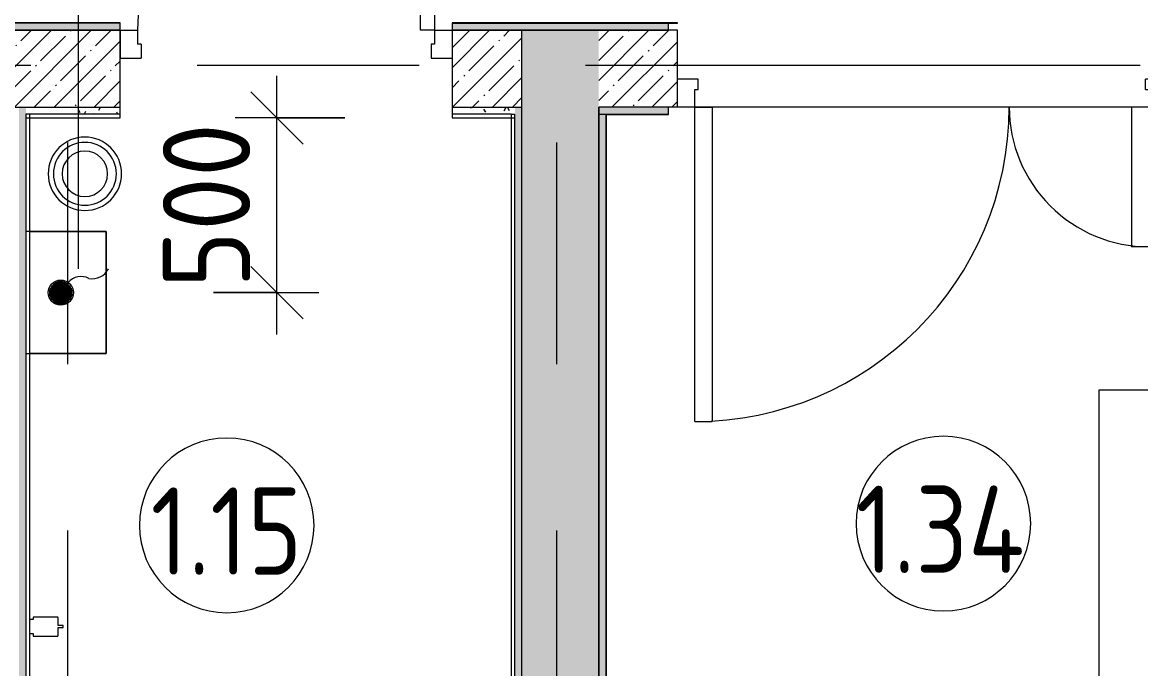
# Model space of a CAD drawing. Header units: millimetres. Extents: x 35881 to 234190, y -8553 to 29063.
# Drawn here: x 70430 to 73631, y 6072 to 7923 of the extents above; entities that cross this region are included whole.
import ezdxf

# ---------------------------------------------------------------- set-up
doc = ezdxf.new("R2010")
doc.units = ezdxf.units.MM
doc.linetypes.add('Осевая', pattern=[3175, 635, -476.25, 1587.5, -476.25])
for name, color, linetype, lineweight in [('A-ANNO-DIMS', 7, 'Continuous', 9), ('A-ANNO-DIMS-100', 7, 'Continuous', 9), ('A-AREA-IDEN', 7, 'Continuous', 9), ('A-DETL-GENF', 7, 'Continuous', 9), ('A-DOOR', 7, 'Continuous', 9), ('A-DOOR-1', 7, 'Continuous', 13), ('A-DOOR-FRAM', 7, 'Continuous', 13), ('A-GENM', 7, 'Continuous', 9), ('A-WALL', 7, 'Continuous', 9), ('E-ELEC-FIXT-IDEN', 7, 'Continuous', 9), ('I-WALL', 7, 'Continuous', 9), ('P-SANR-FIXT', 7, 'Continuous', 9), ('S-STRS-MBND', 7, 'Continuous', 9), ('Оси-2', 7, 'Осевая', 9), ('Электрические приборы', 7, 'Continuous', 9)]:
    doc.layers.add(name, color=color, linetype=linetype, lineweight=lineweight)
for name, color, linetype, lineweight, true_color in [('A-WALL-1', 7, 'Continuous', 9, 0x3c3c3c), ('A-WALL-FNSH-1', 7, 'Continuous', 9, 0x3c3c3c), ('I-FURN-1', 7, 'Continuous', 9, 0xf0f0f0)]:
    doc.layers.add(name, color=color, linetype=linetype, lineweight=lineweight, true_color=true_color)
doc.styles.add('GOST Common_1', font='GOST_Common.ttf', dxfattribs={"width": 0.9, "height": 250})
doc.styles.add('ISOCPEUR', font='isocpeur.ttf', dxfattribs={"width": 0.9, "height": 250})
doc.dimstyles.new('ISO-2_5_0_9К_БОЛЬШОЙ', dxfattribs={"dimscale": 304.8, "dimtxt": 248.995294, "dimasz": 0.492126, "dimexe": 0.393701, "dimexo": 0.984252, "dimgap": 0, "dimtad": 1, "dimdec": 0, "dimrnd": 10, "dimzin": 0, "dimdsep": 46, "dimtxsty": 'ISOCPEUR', "dimblk1": 'OBLIQUE', "dimblk2": 'OBLIQUE', "dimsah": 1, "dimcen": 0.09, "dimdle": 0.393701, "dimazin": 0, "dimtfac": 1, "dimtdec": 4, "dimtix": 1, "dimtmove": 0, "dimatfit": 3, "dimfxl": 1, "dimtvp": 1, "dimtolj": 1, "dimtzin": 0, "dimarcsym": 2})
pattern_1 = [(45, (0, 0), (-57.02463, 57.02463), []), (45, (57.025, 0), (-57.02463, 57.02463), [100.806, -20.161, 3.353, -16.808])]
pattern_2 = [(0, (0, 0), (121.92, 30.48), [10.058, -81.382, 10.058, -81.382, -487.68]), (0, (0, 0), (121.92, 30.48), [-182.88, 10.058, -172.822, 10.058, -81.382, -213.36]), (0, (0, 0), (121.92, 30.48), [-457.2, 10.058, -50.902, 10.058, -142.342]), (120, (45.72, 15.24), (-87.356454, 90.345817), [10.058, -81.382, 10.058, -81.382, -487.68]), (120, (45.72, 15.24), (-87.356454, 90.345817), [-182.88, 10.058, -172.822, 10.058, -81.382, -213.36]), (120, (45.72, 15.24), (-87.356454, 90.345817), [-457.2, 10.058, -50.902, 10.058, -142.342]), (240, (60.96, 76.2), (-34.563546, -120.825817), [10.058, -81.382, 10.058, -81.382, -487.68]), (240, (60.96, 76.2), (-34.563546, -120.825817), [-182.88, 10.058, -172.822, 10.058, -81.382, -213.36]), (240, (60.96, 76.2), (-34.563546, -120.825817), [-457.2, 10.058, -50.902, 10.058, -142.342])]

# ---------------------------------------------------------------- blocks, each defined once
blk = doc.blocks.new('110_Дверь_СКБ_2Ст - Д-1_л_Лестничная клетка EIS60 2-32142534-План размещения напольных электротехнических лючков и розеток 1 этажа в осях 12-23')
at = {"layer": 'A-DOOR'}
for centre, radius, start, end in [((662.5, 110), 900, 90, 180), ((-637.5, 110), 400, 360, 90)]:
    blk.add_arc(centre, radius, start, end, dxfattribs=at)
at = {"layer": 'A-DOOR-1'}
for p, q in [((662.5, 1010), (612.5, 1010)), ((612.5, 110), (612.5, 1010)), ((662.5, 1010), (662.5, 110)), ((-637.5, 510), (-587.5, 510)), ((-637.5, 510), (-637.5, 110)), ((-587.5, 110), (-587.5, 510)), ((-637.5, 110), (-587.5, 110)), ((662.5, 110), (612.5, 110))]:
    blk.add_line(p, q, dxfattribs=at)
at = {"layer": 'A-DOOR-FRAM'}
for p, q in [((-687.5, 110), (-687.5, 30)), ((-687.5, 110), (-637.5, 110)), ((-637.5, 110), (-637.5, 60)), ((662.5, 110), (662.5, 60)), ((662.5, 110), (712.5, 110)), ((712.5, 110), (712.5, 30)), ((-627.5, 60), (-637.5, 60)), ((-627.5, 60), (-627.5, 30)), ((652.5, 60), (652.5, 30)), ((662.5, 60), (652.5, 60)), ((-687.5, 30), (-627.5, 30)), ((652.5, 30), (712.5, 30))]:
    blk.add_line(p, q, dxfattribs=at)
blk = doc.blocks.new('110_Дверь_СКБ_1Ст_Внутренняя1 - Д-7_л__950x2100h_Туалет-21784696-План размещения напольных электротехнических лючков и розеток 1 этажа в осях 12-23')
at = {"layer": 'A-DOOR'}
blk.add_arc((437.5, 110), 850, 90, 180, dxfattribs=at)
at = {"layer": 'A-DOOR-1'}
for p, q in [((437.5, 960), (397.5, 960)), ((397.5, 110), (397.5, 960)), ((437.5, 960), (437.5, 110)), ((437.5, 110), (397.5, 110))]:
    blk.add_line(p, q, dxfattribs=at)
at = {"layer": 'A-DOOR-FRAM'}
for p, q in [((-462.5, 110), (-462.5, 30)), ((-462.5, 110), (-412.5, 110)), ((-412.5, 110), (-412.5, 70)), ((437.5, 110), (437.5, 70)), ((437.5, 110), (487.5, 110)), ((487.5, 110), (487.5, 30)), ((-402.5, 70), (-412.5, 70)), ((-402.5, 70), (-402.5, 30)), ((427.5, 70), (427.5, 30)), ((437.5, 70), (427.5, 70)), ((-462.5, 30), (-402.5, 30)), ((427.5, 30), (487.5, 30))]:
    blk.add_line(p, q, dxfattribs=at)
blk = doc.blocks.new('Блок Розеток и Выключателей - Блок Розеток и Выключателей_SK3-27368973-План размещения напольных электротехнических лючков и розеток 1 этажа в осях 12-23')
at = {"layer": 'A-DETL-GENF'}
for p, q in [((-33.6, -92.8), (-33.6, -107.2)), ((-31.2, -88), (-31.2, -112)), ((-28.8, -83.2), (-28.8, -116.8)), ((-26.4, -80.8), (-26.4, -119.2)), ((-24, -78.4), (-24, -121.6)), ((-21.6, -76), (-21.6, -124)), ((-19.2, -73.6), (-19.2, -126.4)), ((-16.8, -71.2), (-16.8, -128.8)), ((-14.4, -71.2), (-14.4, -128.8)), ((-12, -68.8), (-12, -131.2)), ((-9.6, -68.8), (-9.6, -131.2)), ((-7.2, -66.4), (-7.2, -133.6)), ((-4.8, -66.4), (-4.8, -133.6)), ((-2.4, -66.4), (-2.4, -133.6)), ((0, -66.4), (0, -133.6)), ((2.4, -66.4), (2.4, -133.6)), ((4.8, -66.4), (4.8, -133.6)), ((7.2, -66.4), (7.2, -133.6)), ((9.6, -68.8), (9.6, -131.2)), ((12, -68.8), (12, -131.2)), ((14.4, -71.2), (14.4, -128.8)), ((16.8, -71.2), (16.8, -128.8)), ((19.2, -73.6), (19.2, -126.4)), ((21.6, -76), (21.6, -124)), ((24, -78.4), (24, -121.6)), ((26.4, -80.8), (26.4, -119.2)), ((28.8, -83.2), (28.8, -116.8)), ((31.2, -88), (31.2, -112)), ((33.6, -92.8), (33.6, -107.2))]:
    blk.add_line(p, q, dxfattribs=at)
blk.add_circle((0, -100), 36, dxfattribs=at)
for centre, radius, start, end in [((-2.1, -158.1), 48.1, 332.5065, 49.9886), ((91.1, -190.4), 51.5, 168.6656, 243.8652)]:
    blk.add_arc(centre, radius, start, end, dxfattribs=at)
blk = doc.blocks.new('TOY_Диспансер мыло - Дозатор Elegance new 11654 019001 хром-30593950-План размещения напольных электротехнических лючков и розеток 1 этажа в осях 12-23')
at = {"layer": 'A-GENM'}
for p, q in [((127.9, 101.6), (122.2, 101.6)), ((122.2, 101.6), (122.2, 86.7)), ((127.9, 86.7), (127.9, 101.6)), ((97.5, 84.7), (97.5, 17)), ((122.2, 86.7), (99.5, 86.7)), ((150.5, 86.7), (127.9, 86.7)), ((152.5, 17), (152.5, 84.7)), ((99.5, 15), (105, 15)), ((105, 15), (105, 5.5)), ((145, 5.5), (145, 15)), ((145, 15), (150.5, 15))]:
    blk.add_line(p, q, dxfattribs=at)
for centre, start, end in [((99.5, 84.7), 90, 180), ((150.5, 84.7), 360, 90), ((99.5, 17), 180, 270), ((150.5, 17), 270, 360)]:
    blk.add_arc(centre, 2, start, end, dxfattribs=at)
blk = doc.blocks.new('мусорная корзина - Round_ Metal-30590745-План размещения напольных электротехнических лючков и розеток 1 этажа в осях 12-23')
at = {"layer": 'P-SANR-FIXT'}
for radius, start, end in [(105, 0, 180), (90, 360, 180), (65, 0, 180), (105, 180, 360), (90, 180, 360), (65, 180, 360)]:
    blk.add_arc((0, 0), radius, start, end, dxfattribs=at)
blk = doc.blocks.new('Марка_Помещения - Номер-25198446-План размещения напольных электротехнических лючков и розеток 1 этажа в осях 12-23')
at = {"layer": 'A-AREA-IDEN'}
for start, end in [(360, 180), (180, 360)]:
    blk.add_arc((0, 0), 2.5, start, end, dxfattribs=at)
blk = doc.blocks.new('DIMBLOCK64-План размещения напольных электротехнических лючков и розеток 1 этажа в осях 12-23')
at = {"layer": 'A-ANNO-DIMS-100'}
for p, q in [((71158.7, 7028.8), (71158.7, 7769)), ((71352.7, 7649), (71038.7, 7649)), ((71158.7, 7649), (71352.7, 7649)), ((70976.7, 7148.8), (71278.7, 7148.8)), ((71158.7, 7148.8), (70976.7, 7148.8))]:
    blk.add_line(p, q, dxfattribs=at)
at = {"layer": 'A-ANNO-DIMS-100', "lineweight": 20}
for p, q in [((71158.7, 7649), (71083.7, 7724)), ((71158.7, 7649), (71233.7, 7574)), ((71158.7, 7148.8), (71083.7, 7223.8)), ((71158.7, 7148.8), (71233.7, 7073.8))]:
    blk.add_line(p, q, dxfattribs=at)
at = {"layer": 'A-ANNO-DIMS-100', "color": 0, "insert": (70832.1, 7161.9), "char_height": 250, "width": 568.858, "attachment_point": 1, "rotation": 90, "line_spacing_factor": 1.149209, "style": 'ISOCPEUR'}
blk.add_mtext('500', dxfattribs=at)
blk = doc.blocks.new('_Oblique')
at = {"color": 0, "linetype": 'ByBlock', "lineweight": -2}
blk.add_line((-0.5, -0.5), (0.5, 0.5), dxfattribs=at)

msp = doc.modelspace()

# ---------------------------------------------------------------- hatches: boundary and pattern name
at = {"layer": 'I-WALL'}
h = msp.add_hatch(dxfattribs=at)
h.set_pattern_fill('FP_58', color=256, style=0, pattern_type=2)
h.set_pattern_definition(pattern_2)
h.paths.add_polyline_path([(75358.8, 7900), (75460, 7900), (75459, 7920), (73730, 7920), (73730, 7900), (74631.4, 7900)])
h.paths.add_polyline_path([(72280, 7900), (72280, 7920), (71660, 7920), (71660, 7900), (71721.8, 7900)])
h.paths.add_polyline_path([(70710, 7900), (70710, 7920), (69360, 7920), (69360, 7900), (70630.7, 7900)])
h.paths.add_polyline_path([(68260, 7900), (68260, 7920), (66860, 7920), (66860, 7900), (67357.5, 7900)])
h.paths.add_polyline_path([(65910, 7900), (65910, 7920), (60610, 7920), (60610, 7900), (65902.7, 7900)])
h.paths.add_polyline_path([(58110, 7900), (58110, 7920), (50710, 7920), (50710, 7900), (56910, 7900)])
h.paths.add_polyline_path([(48210, 7900), (48210, 7920), (41840, 7920), (41840, 7900), (47910, 7900)])
h.paths.add_polyline_path([(39340, 7900), (39340, 7920), (38760, 7920), (38760, 7900), (39040, 7900)])
h = msp.add_hatch(dxfattribs=at)
h.set_pattern_fill('FP_1', color=256, style=0, pattern_type=2)
h.set_pattern_definition(pattern_1)
h.paths.add_polyline_path([(71660, 7680), (71860, 7680), (71860, 7900), (71660, 7900)])
h.paths.add_polyline_path([(70630.7, 7680), (70710, 7680), (70710, 7900), (69360, 7900), (69360, 7680), (70448.9, 7680)])
h.paths.add_polyline_path([(68260, 7680), (68260, 7900), (66860, 7900), (66860, 7680), (67580, 7680)])
h = msp.add_hatch(dxfattribs=at)
h.set_pattern_fill('FP_1', color=256, style=0, pattern_type=2)
h.set_pattern_definition(pattern_1)
h.paths.add_polyline_path([(71860, -100), (72080, -100), (72080, 7900), (71860, 7900), (71860, 120)])
h = msp.add_hatch(dxfattribs=at)
h.set_pattern_fill('FP_1', color=256, style=0, pattern_type=2)
h.set_pattern_definition(pattern_1)
h.paths.add_polyline_path([(75480, 7680), (75700, 7680), (75700, 7900), (73705, 7900), (73705, 7680), (75358.8, 7680)])
h.paths.add_polyline_path([(72305, 7680), (72305, 7900), (72080, 7900), (72080, 7680)])
h = msp.add_hatch(dxfattribs=at)
h.set_pattern_fill('FP_58', color=256, style=0, pattern_type=2)
h.set_pattern_definition(pattern_2)
h.paths.add_polyline_path([(70440, 3760), (70440, 7680), (70420, 7680), (70420, 3760)])
h = msp.add_hatch(dxfattribs=at)
h.set_pattern_fill('FP_58', color=256, style=0, pattern_type=2)
h.set_pattern_definition(pattern_2)
h.paths.add_polyline_path([(71840, 7660), (71840, 7680), (71660, 7680), (71660, 7660), (71829, 7660)])
h.paths.add_polyline_path([(70440, 7660), (70710, 7660), (70710, 7680), (70440, 7680)])
h = msp.add_hatch(dxfattribs=at)
h.set_pattern_fill('FP_58', color=256, style=0, pattern_type=2)
h.set_pattern_definition(pattern_2)
h.paths.add_polyline_path([(71860, 140), (71860, 7680), (71840, 7680), (71840, 140)])
h = msp.add_hatch(dxfattribs=at)
h.set_pattern_fill('FP_58', color=256, style=0, pattern_type=2)
h.set_pattern_definition(pattern_2)
h.paths.add_polyline_path([(73730, 7660), (75460, 7660), (75460, 7680), (73730, 7680)])
h.paths.add_polyline_path([(72100, 7660), (72280, 7660), (72280, 7680), (72080, 7680), (72080, 7660)])
h = msp.add_hatch(dxfattribs=at)
h.set_pattern_fill('FP_58', color=256, style=0, pattern_type=2)
h.set_pattern_definition(pattern_2)
h.paths.add_polyline_path([(72080, 120), (72100, 120), (72100, 7660), (72080, 7660), (72080, 219.9)])

# ---------------------------------------------------------------- linework, layer by layer
at = {"layer": 'A-WALL'}
for p, q in [((72080, 7921), (72080, 7920)), ((70451, 7660), (70440, 7660)), ((70440, 7660), (70440, 3760)), ((71829, 7660), (71840, 7660)), ((71829, 7660), (71829, 7660)), ((71840, 140), (71840, 7660)), ((72080, 7660), (72280, 7660)), ((72100, 7660), (72100, 140)), ((72101, 7659), (72100, 7659))]:
    msp.add_line(p, q, dxfattribs=at)
at = {"layer": 'A-WALL-1'}
for p, q in [((70710, 7920), (69360, 7920)), ((70710, 7900), (70710, 7920)), ((71660, 7920), (71660, 7900)), ((72280, 7900), (72280, 7920)), ((70710, 7900), (69360, 7900)), ((69360, 7900), (70710, 7900)), ((70710, 7660), (70710, 7900)), ((71660, 7900), (71660, 7660)), ((72305, 7900), (71660, 7900)), ((71660, 7900), (72280, 7900)), ((71860, 120), (71860, 7900)), ((72305, 7680), (72305, 7900)), ((69940, 7680), (70710, 7680)), ((71660, 7680), (71860, 7680)), ((72080, 120), (72080, 7680)), ((72305, 7680), (72080, 7680)), ((72280, 7660), (72280, 7680))]:
    msp.add_line(p, q, dxfattribs=at)
at = {"layer": 'A-WALL-FNSH-1'}
for p, q in [((70710, 7921), (69360, 7921)), ((70710, 7920), (70710, 7921)), ((72305, 7921), (71660, 7921)), ((71660, 7921), (71660, 7920)), ((71660, 7920), (72305, 7920)), ((72305, 7920), (72305, 7921)), ((70710, 7660), (70451, 7660)), ((70451, 3729), (70451, 7660)), ((70710, 7649), (70710, 7660)), ((71829, 7660), (71660, 7660)), ((71660, 7660), (71660, 7649)), ((71829, 7660), (71829, 526.5)), ((72101, 7659), (72280, 7659)), ((72101, 7659), (72101, 140)), ((72280, 7659), (72280, 7660)), ((70440, 7649), (70710, 7649)), ((71660, 7649), (71840, 7649))]:
    msp.add_line(p, q, dxfattribs=at)
at = {"layer": 'E-ELEC-FIXT-IDEN'}
msp.add_line((70590.3, 7217.1), (70590.3, 8490.5), dxfattribs=at)
at = {"layer": 'E-ELEC-FIXT-IDEN', "flags": 128}
msp.add_lwpolyline([(73512.1, 6870.3), (75355.5, 6870.3), (75355.5, 5942.3), (73512.1, 5942.3)], close=True, dxfattribs=at)
at = {"layer": 'I-FURN-1'}
for p, q in [((70670, 7324), (70440, 7324)), ((70440, 7324), (70440, 6974)), ((70451, 7324), (70670, 7324)), ((70670, 6974), (70670, 7324)), ((70670, 7324), (70670, 6974)), ((70440, 6974), (70670, 6974)), ((70670, 6974), (70451, 6974))]:
    msp.add_line(p, q, dxfattribs=at)
at = {"layer": 'S-STRS-MBND'}
for p, q in [((72080, 7680), (72080, 5169.7)), ((75480, 7680), (72080, 7680))]:
    msp.add_line(p, q, dxfattribs=at)
at = {"layer": 'Оси-2'}
for p, q in [((70560, 593.7), (70560, 24898.1)), ((71960, 593.7), (71960, 24898.1)), ((39180.8, 7800), (82200, 7800))]:
    msp.add_line(p, q, dxfattribs=at)

# ---------------------------------------------------------------- block references
at = {"layer": 'A-AREA-IDEN', "xscale": 99.99999999999993, "yscale": 99.99999999999993, "zscale": 99.99999999999993}
for p in [(71015.1, 6482.4), (73066.7, 6487.4)]:
    msp.add_blockref('Марка_Помещения - Номер-25198446-План размещения напольных электротехнических лючков и розеток 1 этажа в осях 12-23', p, dxfattribs=at)
at = {"layer": 'A-DOOR'}
msp.add_blockref('110_Дверь_СКБ_1Ст_Внутренняя1 - Д-7_л__950x2100h_Туалет-21784696-План размещения напольных электротехнических лючков и розеток 1 этажа в осях 12-23', (71172.5, 7790), dxfattribs=at)
at = {"layer": 'A-DOOR', "rotation": 180}
msp.add_blockref('110_Дверь_СКБ_2Ст - Д-1_л_Лестничная клетка EIS60 2-32142534-План размещения напольных электротехнических лючков и розеток 1 этажа в осях 12-23', (73017.5, 7790), dxfattribs=at)
at = {"layer": 'P-SANR-FIXT'}
msp.add_blockref('мусорная корзина - Round_ Metal-30590745-План размещения напольных электротехнических лючков и розеток 1 этажа в осях 12-23', (70609, 7489), dxfattribs=at)
at = {"layer": 'P-SANR-FIXT', "rotation": 269.9999999999999}
msp.add_blockref('TOY_Диспансер мыло - Дозатор Elegance new 11654 019001 хром-30593950-План размещения напольных электротехнических лючков и розеток 1 этажа в осях 12-23', (70445.5, 6317.5), dxfattribs=at)
at = {"layer": 'Электрические приборы', "rotation": 89.9999999999999}
msp.add_blockref('Блок Розеток и Выключателей - Блок Розеток и Выключателей_SK3-27368973-План размещения напольных электротехнических лючков и розеток 1 этажа в осях 12-23', (70440, 7148.8), dxfattribs=at)

# ---------------------------------------------------------------- texts
at = {"layer": 'A-AREA-IDEN', "char_height": 250, "attachment_point": 1, "style": 'GOST Common_1'}
for s, insert, width in [('1.34', (72815.9, 6596), 627.721), ('1.15', (70797.1, 6591), 548.354)]:
    msp.add_mtext(s, dxfattribs=dict(at, insert=insert, width=width))

# ---------------------------------------------------------------- dimensions: what is measured, and where the dimension line sits
at = {"layer": 'A-ANNO-DIMS'}
dim = msp.add_linear_dim(base=(71158.7, 7649), p1=(70676.7, 7148.8), p2=(71052.7, 7649), angle=90, dimstyle='ISO-2_5_0_9К_БОЛЬШОЙ', override={"dimpost": '<>', "dimfxl": 625.804878}, dxfattribs=at)
dim.commit()
dim.dimension.update_dxf_attribs({"geometry": 'DIMBLOCK64-План размещения напольных электротехнических лючков и розеток 1 этажа в осях 12-23', "text_midpoint": (71033.7, 7398.9)})

doc.saveas('drawing.dxf')
